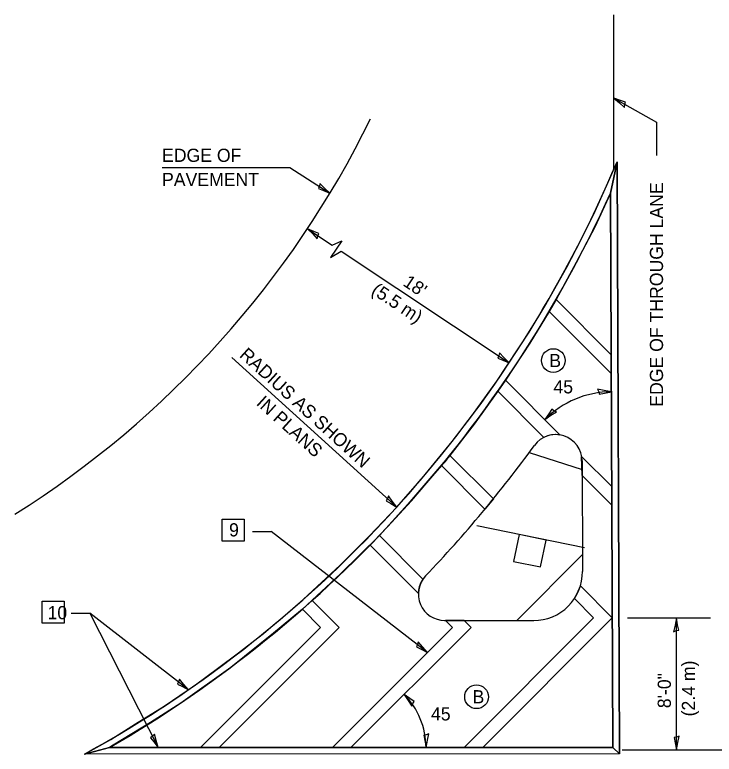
# Model space of a CAD drawing. Extents: x 100275 to 102995, y 95053 to 95493.
# Drawn here: x 102017.7 to 102138.7, y 95172.2 to 95300.1 of the extents above; entities that cross this region are included whole.
import ezdxf

# ---------------------------------------------------------------- set-up
doc = ezdxf.new("R2010")
doc.units = 0
for name, color, linetype in [('Design_PR_Back of Gutter or Curb line', 7, 'Continuous'), ('Design_PR_PMK Symbols', 7, 'Continuous'), ('Design_PR_Roadway Dimensions', 7, 'Continuous'), ('Design_PR_Roadway Notes', 7, 'Continuous'), ('Level 43', 7, 'Continuous'), ('Level 9', 7, 'Continuous'), ('Topo_EOP', 7, 'Continuous'), ('Topo_Traffic Sign', 7, 'Continuous')]:
    doc.layers.add(name, color=color, linetype=linetype)

msp = doc.modelspace()

# ---------------------------------------------------------------- linework, layer by layer
at = {"layer": 'Design_PR_Back of Gutter or Curb line'}
for p, q in [((102106.7, 95224.38), (102115.83, 95221.43)), ((102106.7, 95224.38), (102115.83, 95221.43)), ((102115.83, 95222.93), (102115.9, 95203.82)), ((102115.83, 95222.93), (102115.9, 95203.82)), ((102104.55, 95195.34), (102115.89, 95206.77)), ((102104.55, 95195.34), (102115.89, 95206.77)), ((102092.06, 95195.34), (102107.46, 95195.34)), ((102092.06, 95195.34), (102107.46, 95195.34))]:
    msp.add_line(p, q, dxfattribs=at)
for centre, radius, start, end in [((102111.27, 95222.91), 4.56, 0.2301, 143.9458), ((102111.27, 95222.91), 4.56, 0.2301, 143.9458), ((101928.05, 95356.28), 222.06, 316.3641, 323.9458), ((101928.05, 95356.28), 222.06, 316.3641, 323.9458), ((102107.46, 95203.78), 8.44, 270, 0.2313), ((102107.46, 95203.78), 8.44, 270, 0.2313), ((102092.07, 95199.9), 4.56, 136.3641, 270), ((102092.07, 95199.9), 4.56, 136.3641, 270)]:
    msp.add_arc(centre, radius, start, end, dxfattribs=at)
at = {"layer": 'Design_PR_PMK Symbols'}
for p, q in [((102122.29, 95172.26), (102121.88, 95274.65)), ((102122.29, 95172.26), (102121.88, 95274.65)), ((102121.14, 95173.4), (102120.76, 95269.23)), ((102121.14, 95173.4), (102120.76, 95269.23)), ((102120.87, 95241.28), (102111.33, 95250.82)), ((102120.87, 95241.28), (102111.33, 95250.82)), ((102120.88, 95238.04), (102110.14, 95248.78)), ((102120.88, 95238.04), (102110.14, 95248.78)), ((102112.06, 95227.4), (102102.57, 95236.89)), ((102112.06, 95227.4), (102102.57, 95236.89)), ((102109.24, 95226.99), (102101.25, 95234.98)), ((102109.24, 95226.99), (102101.25, 95234.98)), ((102100.48, 95216.35), (102092.94, 95223.89)), ((102100.48, 95216.35), (102092.94, 95223.89)), ((102120.96, 95218.5), (102115.75, 95223.7)), ((102120.96, 95218.5), (102115.75, 95223.7)), ((102099.02, 95214.58), (102091.49, 95222.11)), ((102099.02, 95214.58), (102091.49, 95222.11)), ((102120.97, 95215.26), (102115.84, 95220.4)), ((102120.97, 95215.26), (102115.84, 95220.4)), ((102088.31, 95202.49), (102080.77, 95210.03)), ((102088.31, 95202.49), (102080.77, 95210.03)), ((102087.51, 95200.05), (102079.18, 95208.38)), ((102087.51, 95200.05), (102079.18, 95208.38)), ((102121.05, 95195.78), (102115.53, 95201.3)), ((102121.05, 95195.78), (102115.53, 95201.3)), ((102073.84, 95194.14), (102069.17, 95198.81)), ((102073.84, 95194.14), (102069.17, 95198.81)), ((102117.82, 95195.78), (102114.49, 95199.11)), ((102117.82, 95195.78), (102114.49, 95199.11)), ((102070.62, 95194.14), (102067.46, 95197.29)), ((102070.62, 95194.14), (102067.46, 95197.29)), ((102093.41, 95194.15), (102092.23, 95195.34)), ((102093.41, 95194.15), (102092.23, 95195.34)), ((102095.43, 95173.39), (102117.82, 95195.78)), ((102095.43, 95173.39), (102117.82, 95195.78)), ((102096.64, 95194.15), (102095.45, 95195.34)), ((102096.64, 95194.15), (102095.45, 95195.34)), ((102098.66, 95173.39), (102121.05, 95195.78)), ((102098.66, 95173.39), (102121.05, 95195.78)), ((102049.84, 95173.36), (102070.62, 95194.14)), ((102049.84, 95173.36), (102070.62, 95194.14)), ((102053.07, 95173.37), (102073.84, 95194.14)), ((102053.07, 95173.37), (102073.84, 95194.14)), ((102072.64, 95173.38), (102093.41, 95194.15)), ((102072.64, 95173.38), (102093.41, 95194.15)), ((102075.86, 95173.38), (102096.64, 95194.15)), ((102075.86, 95173.38), (102096.64, 95194.15)), ((102121.15, 95173.4), (102034.12, 95173.36)), ((102121.15, 95173.4), (102034.12, 95173.36)), ((102122.29, 95172.26), (102029.79, 95172.21)), ((102122.29, 95172.26), (102029.79, 95172.21))]:
    msp.add_line(p, q, dxfattribs=at)
for points in [[(102029.79, 95172.22), (102031.35, 95173.12), (102034.34, 95174.78), (102038.6, 95177.44), (102043.58, 95180.5), (102048.97, 95184.22), (102053.03, 95187.22), (102056.42, 95189.74), (102059.75, 95192.34), (102063.61, 95195.53), (102067.6, 95198.99), (102073.98, 95204.91), (102079.04, 95209.97), (102083.77, 95214.92), (102088.15, 95219.95), (102093.34, 95226.27), (102096.74, 95230.72), (102101.06, 95236.71), (102106.68, 95245.21), (102109.54, 95250), (102113.16, 95256.4), (102115.63, 95261.12), (102118.09, 95266.11), (102120.55, 95271.64), (102121.88, 95274.65), (102120.76, 95269.23), (102118.03, 95263.32), (102114.83, 95257.26), (102111.33, 95250.82), (102106.78, 95243.29), (102102.57, 95236.89), (102097.14, 95229.26), (102092.94, 95223.9), (102085.69, 95215.42), (102080.77, 95210.03), (102074.05, 95203.38), (102067.46, 95197.29), (102062.48, 95193.14), (102055.09, 95187.22), (102046.44, 95181.03), (102041.19, 95177.7), (102034.74, 95173.78), (102034.12, 95173.36)], [(102029.79, 95172.22), (102031.35, 95173.12), (102034.34, 95174.78), (102038.6, 95177.44), (102043.58, 95180.5), (102048.97, 95184.22), (102053.03, 95187.22), (102056.42, 95189.74), (102059.75, 95192.34), (102063.61, 95195.53), (102067.6, 95198.99), (102073.98, 95204.91), (102079.04, 95209.97), (102083.77, 95214.92), (102088.15, 95219.95), (102093.34, 95226.27), (102096.74, 95230.72), (102101.06, 95236.71), (102106.68, 95245.21), (102109.54, 95250), (102113.16, 95256.4), (102115.63, 95261.12), (102118.09, 95266.11), (102120.55, 95271.64), (102121.88, 95274.65), (102120.76, 95269.23), (102118.03, 95263.32), (102114.83, 95257.26), (102111.33, 95250.82), (102106.78, 95243.29), (102102.57, 95236.89), (102097.14, 95229.26), (102092.94, 95223.9), (102085.69, 95215.42), (102080.77, 95210.03), (102074.05, 95203.38), (102067.46, 95197.29), (102062.48, 95193.14), (102055.09, 95187.22), (102046.44, 95181.03), (102041.19, 95177.7), (102034.74, 95173.78), (102034.12, 95173.36)], [(102121.14, 95173.4), (102122.29, 95172.26), (102121.88, 95274.65), (102120.76, 95269.23)], [(102121.14, 95173.4), (102122.29, 95172.26), (102121.88, 95274.65), (102120.76, 95269.23)], [(102110.14, 95248.78), (102111.33, 95250.82), (102120.87, 95241.28), (102120.88, 95238.04)], [(102110.14, 95248.78), (102111.33, 95250.82), (102120.87, 95241.28), (102120.88, 95238.04)], [(102112.06, 95227.4), (102111.61, 95227.45), (102111.27, 95227.47), (102110.76, 95227.44), (102110.25, 95227.36), (102109.76, 95227.21), (102109.24, 95226.99), (102101.25, 95234.98), (102102.57, 95236.89)], [(102112.06, 95227.4), (102111.61, 95227.45), (102111.27, 95227.47), (102110.76, 95227.44), (102110.25, 95227.36), (102109.76, 95227.21), (102109.24, 95226.99), (102101.25, 95234.98), (102102.57, 95236.89)], [(102091.49, 95222.11), (102092.19, 95222.82), (102092.94, 95223.89), (102100.48, 95216.35), (102099.02, 95214.58)], [(102091.49, 95222.11), (102092.19, 95222.82), (102092.94, 95223.89), (102100.48, 95216.35), (102099.02, 95214.58)], [(102115.84, 95220.4), (102115.75, 95223.7), (102120.96, 95218.5), (102120.97, 95215.26)], [(102115.84, 95220.4), (102115.75, 95223.7), (102120.96, 95218.5), (102120.97, 95215.26)], [(102079.18, 95208.38), (102080.77, 95210.03), (102088.31, 95202.49), (102087.83, 95201.63), (102087.54, 95200.58), (102087.51, 95200.05)], [(102079.18, 95208.38), (102080.77, 95210.03), (102088.31, 95202.49), (102087.83, 95201.63), (102087.54, 95200.58), (102087.51, 95200.05)], [(102114.49, 95199.11), (102115, 95200), (102115.53, 95201.3), (102121.05, 95195.78), (102098.66, 95173.39), (102095.43, 95173.39), (102117.82, 95195.78)], [(102114.49, 95199.11), (102115, 95200), (102115.53, 95201.3), (102121.05, 95195.78), (102098.66, 95173.39), (102095.43, 95173.39), (102117.82, 95195.78)], [(102049.84, 95173.36), (102070.62, 95194.14), (102067.46, 95197.29), (102069.17, 95198.81), (102073.84, 95194.14), (102053.07, 95173.37)], [(102049.84, 95173.36), (102070.62, 95194.14), (102067.46, 95197.29), (102069.17, 95198.81), (102073.84, 95194.14), (102053.07, 95173.37)], [(102072.64, 95173.38), (102075.86, 95173.38), (102096.64, 95194.15), (102095.45, 95195.34), (102092.23, 95195.34), (102093.41, 95194.15)], [(102072.64, 95173.38), (102075.86, 95173.38), (102096.64, 95194.15), (102095.45, 95195.34), (102092.23, 95195.34), (102093.41, 95194.15)], [(102122.29, 95172.26), (102029.79, 95172.21), (102034.12, 95173.36), (102121.15, 95173.4)], [(102122.29, 95172.26), (102029.79, 95172.21), (102034.12, 95173.36), (102121.15, 95173.4)]]:
    msp.add_lwpolyline(points, close=True, dxfattribs=at)
for radius, start, end in [(210.31, 298.9307, 337.1596), (210.31, 298.9307, 337.1596), (211.45, 300.107, 335.6899), (211.45, 300.107, 335.6899)]:
    msp.add_arc((101928.05, 95356.28), radius, start, end, dxfattribs=at)
at = {"layer": 'Design_PR_Roadway Notes'}
for p, q in [((102121.34, 95285.66), (102128.69, 95281.47)), ((102121.34, 95285.66), (102128.69, 95281.47)), ((102128.69, 95281.47), (102128.69, 95275.75)), ((102128.69, 95281.47), (102128.69, 95275.75)), ((102043.19, 95273.68), (102065.3, 95273.68)), ((102043.19, 95273.68), (102065.3, 95273.68)), ((102065.3, 95273.68), (102072.23, 95269.21)), ((102065.3, 95273.68), (102072.23, 95269.21)), ((102058.86, 95210.74), (102062.06, 95210.74)), ((102058.86, 95210.74), (102062.06, 95210.74)), ((102089.08, 95189.82), (102062.06, 95210.74)), ((102089.08, 95189.82), (102062.06, 95210.74)), ((102027.47, 95196.58), (102030.69, 95196.58)), ((102027.47, 95196.58), (102030.69, 95196.58)), ((102047.76, 95183.36), (102030.69, 95196.58)), ((102030.69, 95196.58), (102042.52, 95173.36)), ((102047.76, 95183.36), (102030.69, 95196.58)), ((102030.69, 95196.58), (102042.52, 95173.36))]:
    msp.add_line(p, q, dxfattribs=at)
for points in [[(102123.15, 95284.05), (102123.21, 95284.55), (102123.36, 95284.96), (102122.47, 95285.25), (102121.34, 95285.66), (102122.32, 95284.83)], [(102123.15, 95284.05), (102123.21, 95284.55), (102123.36, 95284.96), (102122.47, 95285.25), (102121.34, 95285.66), (102122.32, 95284.83)], [(102070.5, 95270.91), (102070.41, 95270.43), (102070.24, 95270.02), (102071.12, 95269.68), (102072.23, 95269.21), (102071.29, 95270.09)], [(102070.5, 95270.91), (102070.41, 95270.43), (102070.24, 95270.02), (102071.12, 95269.68), (102072.23, 95269.21), (102071.29, 95270.09)], [(102053.61, 95209.07), (102053.61, 95212.87), (102057.41, 95212.87), (102057.41, 95209.07)], [(102053.61, 95209.07), (102053.61, 95212.87), (102057.41, 95212.87), (102057.41, 95209.07)], [(102022.46, 95194.86), (102022.46, 95198.66), (102026.26, 95198.66), (102026.26, 95194.86)], [(102022.46, 95194.86), (102022.46, 95198.66), (102026.26, 95198.66), (102026.26, 95194.86)], [(102087.51, 95191.67), (102087.38, 95191.19), (102087.17, 95190.8), (102088.02, 95190.38), (102089.08, 95189.82), (102088.22, 95190.78)], [(102087.51, 95191.67), (102087.38, 95191.19), (102087.17, 95190.8), (102088.02, 95190.38), (102089.08, 95189.82), (102088.22, 95190.78)], [(102046.19, 95185.21), (102046.06, 95184.73), (102045.85, 95184.34), (102046.7, 95183.93), (102047.76, 95183.36), (102046.9, 95184.32)], [(102046.19, 95185.21), (102046.06, 95184.73), (102045.85, 95184.34), (102046.7, 95183.93), (102047.76, 95183.36), (102046.9, 95184.32)], [(102041.88, 95175.7), (102041.56, 95175.32), (102041.21, 95175.06), (102041.79, 95174.33), (102042.52, 95173.36), (102042.15, 95174.59)], [(102041.88, 95175.7), (102041.56, 95175.32), (102041.21, 95175.06), (102041.79, 95174.33), (102042.52, 95173.36), (102042.15, 95174.59)]]:
    msp.add_lwpolyline(points, close=True, dxfattribs=at)
at = {"layer": 'Level 43'}
for p, q in [((102068.34, 95263.07), (102072.63, 95260.22)), ((102068.34, 95263.07), (102072.63, 95260.22)), ((102074.18, 95259.19), (102103.22, 95239.89)), ((102074.18, 95259.19), (102103.22, 95239.89)), ((102083.77, 95214.92), (102055.26, 95240.81)), ((102083.77, 95214.92), (102055.26, 95240.81)), ((102123.66, 95195.78), (102138.04, 95195.78)), ((102123.66, 95195.78), (102138.04, 95195.78)), ((102132.13, 95172.98), (102132.13, 95195.78)), ((102132.13, 95172.98), (102132.13, 95195.78))]:
    msp.add_line(p, q, dxfattribs=at)
for points in [[(102070.04, 95261.34), (102070.13, 95261.83), (102070.31, 95262.23), (102069.44, 95262.58), (102068.34, 95263.07), (102069.26, 95262.18)], [(102070.04, 95261.34), (102070.13, 95261.83), (102070.31, 95262.23), (102069.44, 95262.58), (102068.34, 95263.07), (102069.26, 95262.18)], [(102101.52, 95241.62), (102101.43, 95241.13), (102101.25, 95240.72), (102102.12, 95240.37), (102103.22, 95239.89), (102102.29, 95240.78)], [(102101.52, 95241.62), (102101.43, 95241.13), (102101.25, 95240.72), (102102.12, 95240.37), (102103.22, 95239.89), (102102.29, 95240.78)], [(102118.52, 95235.36), (102118.71, 95234.9), (102118.79, 95234.47), (102119.71, 95234.66), (102120.9, 95234.87), (102119.63, 95235.1)], [(102118.52, 95235.36), (102118.71, 95234.9), (102118.79, 95234.47), (102119.71, 95234.66), (102120.9, 95234.87), (102119.63, 95235.1)], [(102111.41, 95231.4), (102110.95, 95231.59), (102110.59, 95231.85), (102110.07, 95231.06), (102109.38, 95230.08), (102110.44, 95230.81)], [(102111.41, 95231.4), (102110.95, 95231.59), (102110.59, 95231.85), (102110.07, 95231.06), (102109.38, 95230.08), (102110.44, 95230.81)], [(102082.35, 95216.88), (102082.18, 95216.42), (102081.94, 95216.04), (102082.75, 95215.57), (102083.77, 95214.92), (102082.99, 95215.94)], [(102082.35, 95216.88), (102082.18, 95216.42), (102081.94, 95216.04), (102082.75, 95215.57), (102083.77, 95214.92), (102082.99, 95215.94)], [(102131.64, 95193.4), (102132.09, 95193.6), (102132.53, 95193.67), (102132.34, 95194.59), (102132.13, 95195.78), (102131.9, 95194.51)], [(102131.64, 95193.4), (102132.09, 95193.6), (102132.53, 95193.67), (102132.34, 95194.59), (102132.13, 95195.78), (102131.9, 95194.51)], [(102086.37, 95180.52), (102086.55, 95180.98), (102086.81, 95181.34), (102086.02, 95181.86), (102085.04, 95182.55), (102085.77, 95181.49)], [(102086.37, 95180.52), (102086.55, 95180.98), (102086.81, 95181.34), (102086.02, 95181.86), (102085.04, 95182.55), (102085.77, 95181.49)], [(102089.34, 95175.76), (102088.88, 95175.57), (102088.44, 95175.49), (102088.63, 95174.57), (102088.84, 95173.38), (102089.07, 95174.65)], [(102089.34, 95175.76), (102088.88, 95175.57), (102088.44, 95175.49), (102088.63, 95174.57), (102088.84, 95173.38), (102089.07, 95174.65)], [(102132.63, 95175.35), (102132.17, 95175.16), (102131.74, 95175.09), (102131.93, 95174.17), (102132.13, 95172.98), (102132.36, 95174.25)], [(102132.63, 95175.35), (102132.17, 95175.16), (102131.74, 95175.09), (102131.93, 95174.17), (102132.13, 95172.98), (102132.36, 95174.25)]]:
    msp.add_lwpolyline(points, close=True, dxfattribs=at)
msp.add_lwpolyline([(102072.63, 95260.22), (102074.27, 95260.96), (102072.33, 95258.07), (102074.18, 95259.19)], dxfattribs=at)
msp.add_lwpolyline([(102072.63, 95260.22), (102074.27, 95260.96), (102072.33, 95258.07), (102074.18, 95259.19)], dxfattribs=at)
for centre in [(102110.86, 95240.28), (102110.86, 95240.28), (102097.58, 95182.15), (102097.58, 95182.15)]:
    msp.add_circle(centre, 2.05, dxfattribs=at)
for centre, radius, start, end in [((102120.96, 95218.5), 16.38, 90.2244, 135), ((102120.96, 95218.5), 16.38, 90.2244, 135), ((102075.86, 95173.38), 12.98, 0.0276, 45), ((102075.86, 95173.38), 12.98, 0.0276, 45)]:
    msp.add_arc(centre, radius, start, end, dxfattribs=at)
at = {"layer": 'Level 9'}
for points in [[(102120.76, 95269.23), (102118.03, 95263.32), (102114.83, 95257.26), (102111.33, 95250.82), (102110.14, 95248.78), (102106.78, 95243.29), (102102.57, 95236.89), (102101.25, 95234.98), (102097.14, 95229.26), (102092.94, 95223.89), (102091.49, 95222.11), (102085.69, 95215.42), (102080.77, 95210.03), (102079.18, 95208.38), (102074.05, 95203.38), (102069.17, 95198.81), (102067.46, 95197.29), (102062.48, 95193.13), (102058.62, 95190.01), (102055.09, 95187.21), (102051.83, 95184.89), (102046.45, 95181.03), (102041.19, 95177.7), (102034.74, 95173.78), (102034.12, 95173.36), (102029.79, 95172.21), (102031.35, 95173.11), (102034.34, 95174.78), (102038.6, 95177.44), (102043.59, 95180.5), (102048.97, 95184.22), (102053.03, 95187.21), (102056.42, 95189.74), (102059.75, 95192.34), (102063.61, 95195.53), (102067.6, 95198.99), (102073.98, 95204.91), (102079.04, 95209.96), (102083.77, 95214.92), (102088.16, 95219.94), (102093.34, 95226.26), (102096.74, 95230.72), (102101.06, 95236.71), (102106.68, 95245.21), (102109.54, 95250), (102113.17, 95256.4), (102115.63, 95261.12), (102118.09, 95266.11), (102120.55, 95271.63), (102121.88, 95274.65)], [(102120.76, 95269.23), (102118.03, 95263.32), (102114.83, 95257.26), (102111.33, 95250.82), (102110.14, 95248.79), (102106.78, 95243.29), (102102.57, 95236.89), (102101.25, 95234.98), (102097.14, 95229.26), (102092.94, 95223.9), (102091.49, 95222.11), (102085.69, 95215.42), (102080.77, 95210.03), (102079.18, 95208.39), (102074.05, 95203.38), (102069.17, 95198.81), (102067.46, 95197.29), (102062.48, 95193.14), (102058.62, 95190.01), (102055.09, 95187.22), (102051.83, 95184.89), (102046.44, 95181.03), (102041.19, 95177.7), (102034.74, 95173.78), (102034.12, 95173.36), (102029.79, 95172.22), (102031.35, 95173.12), (102034.34, 95174.78), (102038.6, 95177.44), (102043.58, 95180.5), (102048.97, 95184.22), (102053.03, 95187.22), (102056.42, 95189.74), (102059.75, 95192.34), (102063.61, 95195.53), (102067.6, 95198.99), (102073.98, 95204.91), (102079.04, 95209.97), (102083.77, 95214.92), (102088.15, 95219.95), (102093.34, 95226.27), (102096.74, 95230.72), (102101.06, 95236.71), (102106.68, 95245.21), (102109.54, 95250), (102113.16, 95256.4), (102115.63, 95261.12), (102118.09, 95266.11), (102120.55, 95271.64), (102121.88, 95274.65)], [(102120.76, 95269.23), (102118.03, 95263.32), (102114.83, 95257.26), (102111.33, 95250.82), (102110.14, 95248.78), (102106.78, 95243.29), (102102.57, 95236.89), (102101.25, 95234.98), (102097.14, 95229.26), (102092.94, 95223.89), (102091.49, 95222.11), (102085.69, 95215.42), (102080.77, 95210.03), (102079.18, 95208.38), (102074.05, 95203.38), (102069.17, 95198.81), (102067.46, 95197.29), (102062.48, 95193.13), (102058.62, 95190.01), (102055.09, 95187.21), (102051.83, 95184.89), (102046.45, 95181.03), (102041.19, 95177.7), (102034.74, 95173.78), (102034.12, 95173.36), (102029.79, 95172.21), (102031.35, 95173.11), (102034.34, 95174.78), (102038.6, 95177.44), (102043.59, 95180.5), (102048.97, 95184.22), (102053.03, 95187.21), (102056.42, 95189.74), (102059.75, 95192.34), (102063.61, 95195.53), (102067.6, 95198.99), (102073.98, 95204.91), (102079.04, 95209.96), (102083.77, 95214.92), (102088.16, 95219.94), (102093.34, 95226.26), (102096.74, 95230.72), (102101.06, 95236.71), (102106.68, 95245.21), (102109.54, 95250), (102113.17, 95256.4), (102115.63, 95261.12), (102118.09, 95266.11), (102120.55, 95271.63), (102121.88, 95274.65)], [(102120.76, 95269.23), (102118.03, 95263.32), (102114.83, 95257.26), (102111.33, 95250.82), (102110.14, 95248.79), (102106.78, 95243.29), (102102.57, 95236.89), (102101.25, 95234.98), (102097.14, 95229.26), (102092.94, 95223.9), (102091.49, 95222.11), (102085.69, 95215.42), (102080.77, 95210.03), (102079.18, 95208.39), (102074.05, 95203.38), (102069.17, 95198.81), (102067.46, 95197.29), (102062.48, 95193.14), (102058.62, 95190.01), (102055.09, 95187.22), (102051.83, 95184.89), (102046.44, 95181.03), (102041.19, 95177.7), (102034.74, 95173.78), (102034.12, 95173.36), (102029.79, 95172.22), (102031.35, 95173.12), (102034.34, 95174.78), (102038.6, 95177.44), (102043.58, 95180.5), (102048.97, 95184.22), (102053.03, 95187.22), (102056.42, 95189.74), (102059.75, 95192.34), (102063.61, 95195.53), (102067.6, 95198.99), (102073.98, 95204.91), (102079.04, 95209.97), (102083.77, 95214.92), (102088.15, 95219.95), (102093.34, 95226.27), (102096.74, 95230.72), (102101.06, 95236.71), (102106.68, 95245.21), (102109.54, 95250), (102113.16, 95256.4), (102115.63, 95261.12), (102118.09, 95266.11), (102120.55, 95271.64), (102121.88, 95274.65)], [(102121.88, 95274.65), (102122.29, 95172.26), (102121.14, 95173.4), (102120.76, 95269.23)], [(102121.88, 95274.65), (102122.29, 95172.26), (102121.14, 95173.4), (102120.76, 95269.23)], [(102120.88, 95238.04), (102110.14, 95248.78), (102111.33, 95250.82), (102120.87, 95241.28)], [(102120.88, 95238.04), (102110.14, 95248.78), (102111.33, 95250.82), (102120.87, 95241.28)], [(102112.06, 95227.4), (102111.61, 95227.45), (102111.27, 95227.47), (102110.76, 95227.44), (102110.25, 95227.36), (102109.76, 95227.21), (102109.24, 95226.99), (102101.25, 95234.98), (102102.57, 95236.89)], [(102112.06, 95227.4), (102111.61, 95227.45), (102111.27, 95227.47), (102110.76, 95227.44), (102110.25, 95227.36), (102109.76, 95227.21), (102109.24, 95226.99), (102101.25, 95234.98), (102102.57, 95236.89)], [(102100.48, 95216.35), (102099.02, 95214.58), (102091.49, 95222.11), (102092.94, 95223.89)], [(102100.48, 95216.35), (102099.02, 95214.58), (102091.49, 95222.11), (102092.94, 95223.89)], [(102115.75, 95223.7), (102120.96, 95218.5), (102120.97, 95215.26), (102115.84, 95220.4), (102115.83, 95222.93)], [(102115.75, 95223.7), (102120.96, 95218.5), (102120.97, 95215.26), (102115.84, 95220.4), (102115.83, 95222.93)], [(102088.31, 95202.49), (102088.02, 95202.04), (102087.83, 95201.63), (102087.67, 95201.17), (102087.54, 95200.58), (102087.51, 95200.05), (102079.18, 95208.38), (102080.77, 95210.03)], [(102088.31, 95202.49), (102088.02, 95202.04), (102087.83, 95201.63), (102087.67, 95201.17), (102087.54, 95200.58), (102087.51, 95200.05), (102079.18, 95208.38), (102080.77, 95210.03)], [(102115.53, 95201.3), (102121.05, 95195.78), (102098.66, 95173.39), (102095.43, 95173.39), (102117.82, 95195.78), (102114.49, 95199.11), (102115, 95200), (102115.32, 95200.72)], [(102115.53, 95201.3), (102121.05, 95195.78), (102098.66, 95173.39), (102095.43, 95173.39), (102117.82, 95195.78), (102114.49, 95199.11), (102115, 95200), (102115.32, 95200.72)], [(102053.07, 95173.37), (102073.84, 95194.14), (102069.17, 95198.81), (102067.46, 95197.29), (102070.62, 95194.14), (102049.84, 95173.36)], [(102053.07, 95173.37), (102073.84, 95194.14), (102069.17, 95198.81), (102067.46, 95197.29), (102070.62, 95194.14), (102049.84, 95173.36)], [(102095.45, 95195.34), (102096.64, 95194.15), (102075.86, 95173.38), (102072.64, 95173.38), (102093.41, 95194.15), (102092.23, 95195.34)], [(102095.45, 95195.34), (102096.64, 95194.15), (102075.86, 95173.38), (102072.64, 95173.38), (102093.41, 95194.15), (102092.23, 95195.34)], [(102121.15, 95173.4), (102122.29, 95172.26), (102029.79, 95172.21), (102034.12, 95173.36)], [(102121.15, 95173.4), (102122.29, 95172.26), (102029.79, 95172.21), (102034.12, 95173.36)]]:
    msp.add_lwpolyline(points, close=True, dxfattribs=at)
at = {"layer": 'Topo_EOP'}
for p, q in [((102121.34, 95273.38), (102121.34, 95300.06)), ((102121.34, 95273.38), (102121.34, 95300.06)), ((102122.76, 95172.98), (102240.78, 95172.98)), ((102122.76, 95172.98), (102240.78, 95172.98))]:
    msp.add_line(p, q, dxfattribs=at)
msp.add_arc((101928.05, 95356.28), 168.43, 302.1689, 333.8603, dxfattribs=at)
msp.add_arc((101928.05, 95356.28), 168.43, 302.1689, 333.8603, dxfattribs=at)
at = {"layer": 'Topo_Traffic Sign'}
msp.add_line((102116.26, 95207.87), (102097.65, 95211.72), dxfattribs=at)
msp.add_line((102116.26, 95207.87), (102097.65, 95211.72), dxfattribs=at)
msp.add_lwpolyline([(102108.65, 95204.59), (102109.62, 95209.25), (102104.96, 95210.21), (102103.99, 95205.55)], close=True, dxfattribs=at)
msp.add_lwpolyline([(102108.65, 95204.59), (102109.62, 95209.25), (102104.96, 95210.21), (102103.99, 95205.55)], close=True, dxfattribs=at)

# ---------------------------------------------------------------- texts
at = {"layer": 'Design_PR_Roadway Dimensions'}
for s, rotation, p in [("18'", 326.3972, (102084.69, 95253.35)), ("18'", 326.3972, (102084.69, 95253.35)), ('(5.5 m)', 326.3972, (102079.22, 95251.96)), ('(5.5 m)', 326.3972, (102079.22, 95251.96)), ('RADIUS AS SHOWN', 317.7658, (102056.43, 95241.03)), ('RADIUS AS SHOWN', 317.7658, (102056.43, 95241.03)), ('IN PLANS', 317.7658, (102059.35, 95232.73)), ('IN PLANS', 317.7658, (102059.35, 95232.73)), ('(2.4 m)', 90, (102135.36, 95178.75)), ('8\'-0"', 90, (102131.18, 95180.17))]:
    msp.add_text(s, height=2.28, rotation=rotation, dxfattribs=at).set_placement(p)
for s, p in [('B', (102110.16, 95239.14)), ('B', (102110.16, 95239.14)), ('45', (102110.87, 95234.6)), ('45', (102110.87, 95234.6)), ('B', (102096.88, 95181.01)), ('B', (102096.88, 95181.01)), ('45', (102089.7, 95178.05)), ('45', (102089.7, 95178.05))]:
    msp.add_text(s, height=2.28, dxfattribs=at).set_placement(p)
at = {"layer": 'Design_PR_Roadway Notes'}
for s, p in [('EDGE OF', (102043.19, 95274.63)), ('EDGE OF', (102043.19, 95274.63)), ('PAVEMENT', (102043.19, 95270.45)), ('PAVEMENT', (102043.19, 95270.45)), ('9', (102054.78, 95209.87)), ('9', (102054.78, 95209.87)), ('10', (102023.39, 95195.55)), ('10', (102023.39, 95195.55))]:
    msp.add_text(s, height=2.28, dxfattribs=at).set_placement(p)
msp.add_text('EDGE OF THROUGH LANE', height=2.28, rotation=90, dxfattribs=at).set_placement((102129.83, 95232.3))
msp.add_text('EDGE OF THROUGH LANE', height=2.28, rotation=90, dxfattribs=at).set_placement((102129.83, 95232.3))

doc.saveas('drawing.dxf')
